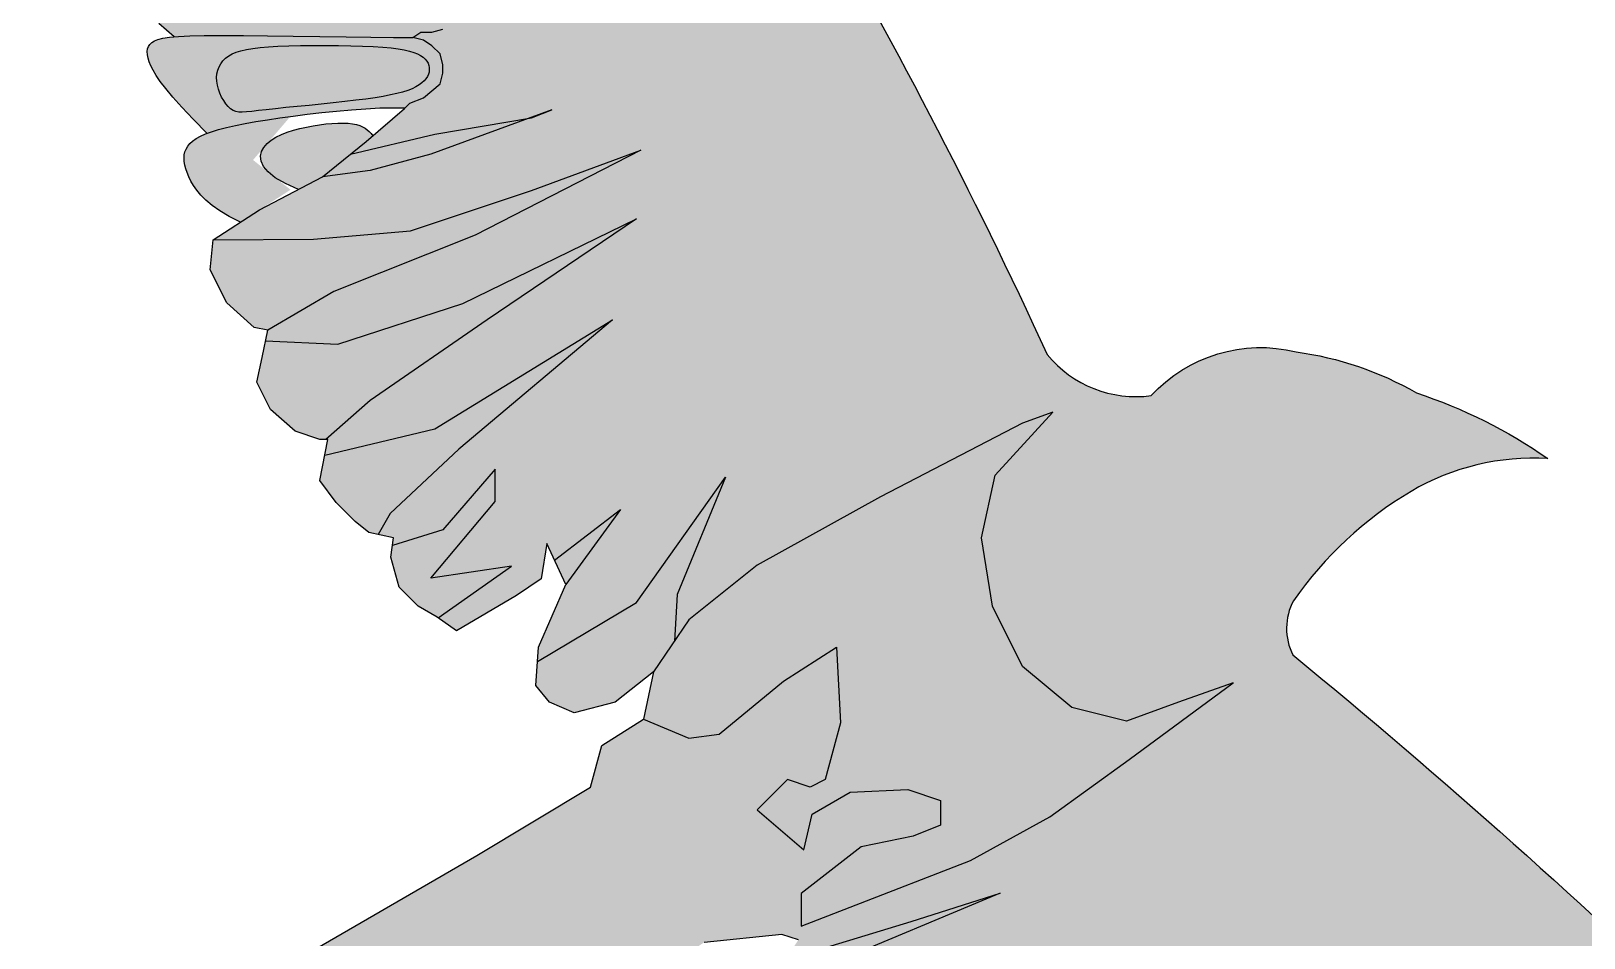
# Model space of a CAD drawing. Header units: millimetres. Extents: x 471 to 1044, y 7 to 541.
# Drawn here: x 493.9 to 530.57, y 186.39 to 207.8 of the extents above; entities that cross this region are included whole.
import ezdxf

# ---------------------------------------------------------------- set-up
doc = ezdxf.new("R2010")
doc.units = ezdxf.units.MM
for name, color, linetype in [('Images', 7, 'Continuous'), ('magpie', 4, 'Continuous'), ('magpiefill', 3, 'Continuous')]:
    doc.layers.add(name, color=color, linetype=linetype)
picture_1 = doc.add_image_def('image6.png', size_in_pixel=(273, 248))

msp = doc.modelspace()

# ---------------------------------------------------------------- hatches: boundary and pattern name
at = {"layer": 'magpiefill', "true_color": 0x010101}
h = msp.add_hatch(color=18, dxfattribs=at)
h.dxf.hatch_style = 1
edge = h.paths.add_edge_path()
edge.add_line((511.6313619390451, 186.4736741086158), (509.793200335436, 186.2857575992396))
edge.add_line((509.793200335436, 186.2857575992396), (506.6645723138579, 184.2308370188719))
edge.add_line((506.6645723138579, 184.2308370188719), (500.2285438864699, 179.5849287167221))
edge.add_line((500.2285438864699, 179.5849287167221), (496.4741925436022, 176.0111517302121))
edge.add_line((496.4741925436022, 176.0111517302121), (495.8484692223126, 176.0111517302121))
edge.add_line((495.8484692223126, 176.0111517302121), (495.2227430472406, 176.5472188716265))
edge.add_line((495.2227430472406, 176.5472188716265), (495.1333540013422, 176.9045959768396))
edge.add_line((495.1333540013422, 176.9045959768396), (493.2561783299082, 175.4750860723923))
edge.add_line((493.2561783299082, 175.4750860723923), (490.7532793371849, 173.6881975791373))
edge.add_line((490.7532793371849, 173.6881975791373), (490.4851121994895, 174.8496753964719))
edge.add_line((490.4851121994895, 174.8496753964719), (490.5745012453879, 175.4750860723923))
edge.add_line((490.5745012453879, 175.4750860723923), (491.6471726499528, 176.6365624061325))
edge.add_line((491.6471726499528, 176.6365624061325), (492.0047288335466, 176.9045959768396))
edge.add_line((492.0047288335466, 176.9045959768396), (491.7365616958512, 177.0832845294462))
edge.add_line((491.7365616958512, 177.0832845294462), (490.0381641162141, 175.921808195706))
edge.add_line((490.0381641162141, 175.921808195706), (489.5912188867217, 176.2791853009192))
edge.add_line((489.5912188867217, 176.2791853009192), (489.5912188867217, 176.5472188716265))
edge.add_line((489.5912188867217, 176.5472188716265), (488.8761036657513, 176.5472188716265))
edge.add_line((488.8761036657513, 176.5472188716265), (488.6079365280559, 176.9045959768396))
edge.add_line((488.6079365280559, 176.9045959768396), (490.932057428982, 178.1554173286804))
edge.add_line((490.932057428982, 178.1554173286804), (491.3790026584741, 178.9595165572073))
edge.add_line((491.3790026584741, 178.9595165572073), (492.1835069253436, 179.6742722512283))
edge.add_line((492.1835069253436, 179.6742722512283), (490.5745012453879, 179.406238680521))
edge.add_line((490.5745012453879, 179.406238680521), (491.8259507417495, 180.4783714797552))
edge.add_line((491.8259507417495, 180.4783714797552), (496.0272473141097, 182.8906706489306))
edge.add_line((496.0272473141097, 182.8906706489306), (499.9603767487745, 185.7496919414198))
edge.add_line((499.9603767487745, 185.7496919414198), (504.4298404588301, 188.3406796632016))
edge.add_line((504.4298404588301, 188.3406796632016), (507.1115203971333, 189.9488781202556))
edge.add_line((507.1115203971333, 189.9488781202556), (507.3796875348287, 190.9316673849837))
edge.add_line((507.3796875348287, 190.9316673849837), (508.3629698934949, 191.5570780609039))
edge.add_line((508.3629698934949, 191.5570780609039), (509.4356412980594, 191.1103559375902))
edge.add_line((509.4356412980594, 191.1103559375902), (510.1507565190302, 191.1997009556908))
edge.add_line((510.1507565190302, 191.1997009556908), (511.6703731530872, 192.4505223075314))
edge.add_line((511.6703731530872, 192.4505223075314), (512.9218255032317, 193.2546215360585))
edge.add_line((512.9218255032317, 193.2546215360585), (513.01121454913, 191.4677330428035))
edge.add_line((513.01121454913, 191.4677330428035), (512.6536555117534, 190.1275681564566))
edge.add_line((512.6536555117534, 190.1275681564566), (512.2960993281592, 189.9488781202556))
edge.add_line((512.2960993281592, 189.9488781202556), (511.7597621989855, 190.1275681564566))
edge.add_line((511.7597621989855, 190.1275681564566), (511.0446498317976, 189.4128124624358))
edge.add_line((511.0446498317976, 189.4128124624358), (512.1480193804334, 188.4747149934844))
edge.add_line((512.1480193804334, 188.4747149934844), (512.3417655642309, 189.3138611710099))
edge.add_line((512.3417655642309, 189.3138611710099), (513.2459153732141, 189.830258818718))
edge.add_line((513.2459153732141, 189.830258818718), (514.6021386597974, 189.8948085246814))
edge.add_line((514.6021386597974, 189.8948085246814), (515.3771233949881, 189.6366097008274))
edge.add_line((515.3771233949881, 189.6366097008274), (515.3771233949881, 189.0556623471559))
edge.add_line((515.3771233949881, 189.0556623471559), (514.73130373359, 188.797463523302))
edge.add_line((514.73130373359, 188.797463523302), (513.5042426670168, 188.5392646994478))
edge.add_line((513.5042426670168, 188.5392646994478), (512.0834354166452, 187.4419196980684))
edge.add_line((512.0834354166452, 187.4419196980684), (512.0834354166452, 186.6673232265064))
edge.add_line((512.0834354166452, 186.6673232265064), (513.2459153732141, 187.1191711682509))
edge.add_line((513.2459153732141, 187.1191711682509), (516.0875270201734, 188.2165161696305))
edge.add_line((516.0875270201734, 188.2165161696305), (517.9604106019281, 189.2493114650463))
edge.add_line((517.9604106019281, 189.2493114650463), (519.8332913298993, 190.6048552902798))
edge.add_line((519.8332913298993, 190.6048552902798), (522.2874134630467, 192.4122470572579))
edge.add_line((522.2874134630467, 192.4122470572579), (520.9957712864682, 191.9603991155134))
edge.add_line((520.9957712864682, 191.9603991155134), (519.7687102198945, 191.5085511737689))
edge.add_line((519.7687102198945, 191.5085511737689), (518.477068043316, 191.8312997035864))
edge.add_line((518.477068043316, 191.8312997035864), (517.3145880867471, 192.7995452930388))
edge.add_line((517.3145880867471, 192.7995452930388), (516.6041844615618, 194.2196373406416))
edge.add_line((516.6041844615618, 194.2196373406416), (516.345857167759, 195.8333799897291))
edge.add_line((516.345857167759, 195.8333799897291), (516.6687684253495, 197.3180232268896))
edge.add_line((516.6687684253495, 197.3180232268896), (518.0249917119329, 198.8026664640502))
edge.add_line((518.0249917119329, 198.8026664640502), (517.3145880867471, 198.544467640196))
edge.add_line((517.3145880867471, 198.544467640196), (513.9563189983999, 196.8016255791815))
edge.add_line((513.9563189983999, 196.8016255791815), (511.0501205338694, 195.187882930094))
edge.add_line((511.0501205338694, 195.187882930094), (509.4355699534833, 193.8968888108241))
edge.add_line((509.4355699534833, 193.8968888108241), (508.5960012545049, 192.6704458811118))
edge.add_line((508.5960012545049, 192.6704458811118), (507.6918514455217, 191.9603991155134))
edge.add_line((507.6918514455217, 191.9603991155134), (506.7231205265336, 191.7022002916594))
edge.add_line((506.7231205265336, 191.7022002916594), (506.141879121358, 191.9603991155134))
edge.add_line((506.141879121358, 191.9603991155134), (505.8189707175504, 192.3476973512943))
edge.add_line((505.8189707175504, 192.3476973512943), (505.8835518275553, 193.251391751189))
edge.add_line((505.8835518275553, 193.251391751189), (506.5293714889533, 194.7360349883495))
edge.add_line((506.5293714889533, 194.7360349883495), (506.0772980113532, 195.7042805778021))
edge.add_line((506.0772980113532, 195.7042805778021), (505.9481329375601, 194.8651344002765))
edge.add_line((505.9481329375601, 194.8651344002765), (505.3668943861674, 194.4778361644956))
edge.add_line((505.3668943861674, 194.4778361644956), (503.9460871357962, 193.6386899869701))
edge.add_line((503.9460871357962, 193.6386899869701), (503.4940136581961, 193.9614385167877))
edge.add_line((503.4940136581961, 193.9614385167877), (503.041937326813, 194.2196373406416))
edge.add_line((503.041937326813, 194.2196373406416), (502.5898638492129, 194.6714852823861))
edge.add_line((502.5898638492129, 194.6714852823861), (502.3961176654154, 195.3815320479846))
edge.add_line((502.3961176654154, 195.3815320479846), (502.4606987754203, 195.8333799897291))
edge.add_line((502.4606987754203, 195.8333799897291), (501.8794602240271, 195.9624794016561))
edge.add_line((501.8794602240271, 195.9624794016561), (501.556548966437, 196.22067822551))
edge.add_line((501.556548966437, 196.22067822551), (501.1044726350535, 196.6725261672545))
edge.add_line((501.1044726350535, 196.6725261672545), (500.7169802674587, 197.1889238149627))
edge.add_line((500.7169802674587, 197.1889238149627), (500.9107264512561, 198.1571694044151))
edge.add_line((500.9107264512561, 198.1571694044151), (500.7169802674587, 198.1571694044151))
edge.add_line((500.7169802674587, 198.1571694044151), (500.1357417160655, 198.3508185223056))
edge.add_line((500.1357417160655, 198.3508185223056), (499.5545031646727, 198.8672161700135))
edge.add_line((499.5545031646727, 198.8672161700135), (499.2315919070822, 199.5127132296486))
edge.add_line((499.2315919070822, 199.5127132296486), (499.3607569808753, 200.0936605833201))
edge.add_line((499.3607569808753, 200.0936605833201), (499.489919200885, 200.739157642955))
edge.add_line((499.489919200885, 200.739157642955), (499.1670107970774, 200.8037073489186))
edge.add_line((499.1670107970774, 200.8037073489186), (498.5211882818969, 201.3846547025901))
edge.add_line((498.5211882818969, 201.3846547025901), (498.1336959143016, 202.1592496905578))
edge.add_line((498.1336959143016, 202.1592496905578), (498.1982770243064, 202.8692964561562))
edge.add_line((498.1982770243064, 202.8692964561562), (499.2961730170871, 203.5793432217547))
edge.add_line((499.2961730170871, 203.5793432217547), (500.7815642312464, 204.3539396933168))
edge.add_line((500.7815642312464, 204.3539396933168), (501.8148762602393, 205.1930858708422))
edge.add_line((501.8148762602393, 205.1930858708422), (502.7190260692225, 205.9676823424043))
edge.add_line((502.7190260692225, 205.9676823424043), (502.8481911430151, 206.0967817543312))
edge.add_line((502.8481911430151, 206.0967817543312), (503.1711024006056, 206.2258811662582))
edge.add_line((503.1711024006056, 206.2258811662582), (503.5585947682009, 206.5486296960757))
edge.add_line((503.5585947682009, 206.5486296960757), (503.6231758782058, 206.8068285199297))
edge.add_line((503.6231758782058, 206.8068285199297), (503.6231758782058, 207.0004776378203))
edge.add_line((503.6231758782058, 207.0004776378203), (503.5585947682009, 207.2586764616742))
edge.add_line((503.5585947682009, 207.2586764616742), (503.3648485844035, 207.4523255795648))
edge.add_line((503.3648485844035, 207.4523255795648), (503.1711024006056, 207.5814249914918))
edge.add_line((503.1711024006056, 207.5814249914918), (502.91277225302, 207.6459746974554))
edge.add_line((502.91277225302, 207.6459746974554), (503.1065184368179, 207.7750741093823))
edge.add_line((503.1065184368179, 207.7750741093823), (503.3648485844035, 207.7750741093823))
edge.add_line((503.3648485844035, 207.7750741093823), (503.6231758782058, 207.8396238153457))
edge.add_line((503.6231758782058, 207.8396238153457), (504.0752522095888, 207.8396238153457))
edge.add_line((504.0752522095888, 207.8396238153457), (504.3335795033915, 207.8396238153457))
edge.add_line((504.3335795033915, 207.8396238153457), (504.527325687189, 207.9041735213093))
edge.add_line((504.527325687189, 207.9041735213093), (504.7210718709869, 208.0332729332363))
edge.add_line((504.7210718709869, 208.0332729332363), (504.8502369447795, 208.3560214630538))
edge.add_line((504.8502369447795, 208.3560214630538), (504.9148209085672, 208.5496705809442))
edge.add_line((504.9148209085672, 208.5496705809442), (504.656490760982, 208.8078694047983))
edge.add_line((504.656490760982, 208.8078694047983), (503.8169220620036, 209.2597173465429))
edge.add_line((503.8169220620036, 209.2597173465429), (504.9148209085672, 209.0015185226887))
edge.add_line((504.9148209085672, 209.0015185226887), (505.4960594599604, 208.8724191107617))
edge.add_line((505.4960594599604, 208.8724191107617), (505.8189707175504, 209.0660682286523))
edge.add_line((505.8189707175504, 209.0660682286523), (505.8189707175504, 209.1951676405793))
edge.add_line((505.8189707175504, 209.1951676405793), (505.8189707175504, 209.5179161703968))
edge.add_line((505.8189707175504, 209.5179161703968), (505.6252216799701, 209.6470155823238))
edge.add_line((505.6252216799701, 209.6470155823238), (505.4960594599604, 209.9697641121413))
edge.add_line((505.4960594599604, 209.9697641121413), (506.0127169013483, 209.9052144061777))
edge.add_line((506.0127169013483, 209.9052144061777), (506.2710441951506, 209.9052144061777))
edge.add_line((506.2710441951506, 209.9052144061777), (506.6585365627459, 209.9052144061777))
edge.add_line((506.6585365627459, 209.9052144061777), (506.6585365627459, 210.0343138181047))
edge.add_line((506.6585365627459, 210.0343138181047), (506.5939554527411, 210.4216120538858))
edge.add_line((506.5939554527411, 210.4216120538858), (506.4647903789485, 210.6798093941454))
edge.add_line((506.4647903789485, 210.6798093941454), (506.4002092689436, 211.002557923963))
edge.add_line((506.4002092689436, 211.002557923963), (506.7231205265336, 211.002557923963))
edge.add_line((506.7231205265336, 211.002557923963), (506.9814478203364, 211.0671076299263))
edge.add_line((506.9814478203364, 211.0671076299263), (507.110612894129, 211.2607567478169))
edge.add_line((507.110612894129, 211.2607567478169), (507.1751940041338, 211.7126046895614))
edge.add_line((507.1751940041338, 211.7126046895614), (507.2397751141386, 211.8417041014884))
edge.add_line((507.2397751141386, 211.8417041014884), (507.4981052617243, 211.8417041014884))
edge.add_line((507.4981052617243, 211.8417041014884), (507.6918514455217, 211.8417041014884))
edge.add_line((507.6918514455217, 211.8417041014884), (507.8210165193148, 211.9708035134154))
edge.add_line((507.8210165193148, 211.9708035134154), (508.0147627031122, 211.9708035134154))
edge.add_line((508.0147627031122, 211.9708035134154), (508.079343813117, 212.2935520432329))
edge.add_line((508.079343813117, 212.2935520432329), (508.079343813117, 212.4226514551599))
edge.add_line((508.079343813117, 212.4226514551599), (507.7564325555265, 212.5517508670869))
edge.add_line((507.7564325555265, 212.5517508670869), (508.0147627031122, 212.6808502790138))
edge.add_line((508.0147627031122, 212.6808502790138), (508.2085088869101, 212.6808502790138))
edge.add_line((508.2085088869101, 212.6808502790138), (508.4668361807123, 212.6163005730505))
edge.add_line((508.4668361807123, 212.6163005730505), (508.7897474383028, 212.5517508670869))
edge.add_line((508.7897474383028, 212.5517508670869), (509.241820915903, 212.6163005730505))
edge.add_line((509.241820915903, 212.6163005730505), (509.8876434310835, 212.7453999849774))
edge.add_line((509.8876434310835, 212.7453999849774), (510.2105546886739, 212.7453999849774))
edge.add_line((510.2105546886739, 212.7453999849774), (510.2105546886739, 212.4872011611235))
edge.add_line((510.2105546886739, 212.4872011611235), (510.2751357986788, 212.1644526313059))
edge.add_line((510.2751357986788, 212.1644526313059), (510.7272121300618, 211.9708035134154))
edge.add_line((510.7272121300618, 211.9708035134154), (511.308450681455, 212.1644526313059))
edge.add_line((511.308450681455, 212.1644526313059), (511.6313619390451, 211.777154395525))
edge.add_line((511.6313619390451, 211.777154395525), (512.0838948757134, 211.3270674802573))
edge.add_arc((399.9712466464492, 145.8717677272037), 129.8215781707372, 24.719683433103285, 30.277882808560207, ccw=False)
edge.add_arc((519.9954860884998, 201.886137729075), 2.717253438401666, 219.4264190677757, 277.5112522925736)
edge.add_arc((522.9320871455692, 196.8253658053719), 3.502217643125006, 76.09792839104102, 137.4828955815185, ccw=False)
edge.add_arc((522.7414643394177, 192.5421308057518), 7.751876948521335, 60.01917854986198, 82.34898294536907, ccw=False)
edge.add_arc((522.8461723029512, 187.8389036039655), 12.02382861166449, 55.16074552816201, 71.73216053091448, ccw=False)
edge.add_arc((529.3808898158259, 191.9828036716318), 5.73450067739065, 86.65890143975257, 120.3195061907504)
edge.add_arc((531.1366282548039, 189.1466154433466), 9.069487645513687, 120.8490791888015, 144.9821508602811)
edge.add_arc((524.9343507968136, 193.6999248560093), 1.387605128894924, 152.0183299640207, 206.9559763139698)
edge.add_arc((418.861208866476, 65.26281495983893), 165.3044430536455, 45.89312228263083, 50.63922831697829, ccw=False)
edge.add_line((533.912935035841, 183.9584728362979), (533.783030832243, 183.4398394119257))
edge.add_line((533.783030832243, 183.4398394119257), (533.9767770160408, 183.1816405880718))
edge.add_line((533.9767770160408, 183.1816405880718), (534.5580184212165, 182.9879914701812))
edge.add_line((534.5580184212165, 182.9879914701812), (534.3642722374191, 182.6006932344003))
edge.add_line((534.3642722374191, 182.6006932344003), (534.6225995312213, 182.2779447045828))
edge.add_line((534.6225995312213, 182.2779447045828), (534.7517646050144, 181.9551961747652))
edge.add_line((534.7517646050144, 181.9551961747652), (534.2996882736313, 181.5678979389843))
edge.add_line((534.2996882736313, 181.5678979389843), (534.2351071636265, 181.1805997032031))
edge.add_line((534.2351071636265, 181.1805997032031), (534.4288533474239, 180.7933014674222))
edge.add_line((534.4288533474239, 180.7933014674222), (533.912195906036, 180.5996523495317))
edge.add_line((533.912195906036, 180.5996523495317), (533.3955384646481, 180.7287517614586))
edge.add_line((533.3955384646481, 180.7287517614586), (533.4601195746529, 180.2769038197141))
edge.add_line((533.4601195746529, 180.2769038197141), (532.7497188032501, 180.0832547018238))
edge.add_line((532.7497188032501, 180.0832547018238), (532.4268075456596, 180.2769038197141))
edge.add_line((532.4268075456596, 180.2769038197141), (532.2330613618622, 180.3414535256777))
edge.add_line((532.2330613618622, 180.3414535256777), (532.0393151780647, 180.0832547018238))
edge.add_line((532.0393151780647, 180.0832547018238), (531.7164039204742, 179.8250558779696))
edge.add_line((531.7164039204742, 179.8250558779696), (531.3934926628838, 179.9541552898968))
edge.add_line((531.3934926628838, 179.9541552898968), (530.5539239639054, 179.3732079362253))
edge.add_line((530.5539239639054, 179.3732079362253), (530.5539239639054, 179.6314067600792))
edge.add_line((530.5539239639054, 179.6314067600792), (529.9726854125126, 180.1478044077871))
edge.add_line((529.9726854125126, 180.1478044077871), (529.9726854125126, 180.4060032316413))
edge.add_line((529.9726854125126, 180.4060032316413), (529.8435203387196, 180.2769038197141))
edge.add_line((529.8435203387196, 180.2769038197141), (529.4560279711247, 179.6959564660426))
edge.add_line((529.4560279711247, 179.6959564660426), (529.4560279711247, 179.3086582302617))
edge.add_line((529.4560279711247, 179.3086582302617), (529.4560279711247, 178.4695120527363))
edge.add_line((529.4560279711247, 178.4695120527363), (529.0039544935246, 178.4695120527363))
edge.add_line((529.0039544935246, 178.4695120527363), (528.8102083097267, 178.6631611706266))
edge.add_line((528.8102083097267, 178.6631611706266), (528.745624345939, 178.7922605825536))
edge.add_line((528.745624345939, 178.7922605825536), (528.0998046845414, 178.9859097004442))
edge.add_line((528.0998046845414, 178.9859097004442), (527.7768934269509, 179.1795588183347))
edge.add_line((527.7768934269509, 179.1795588183347), (527.6477283531578, 179.0504594064078))
edge.add_line((527.6477283531578, 179.0504594064078), (527.6477283531578, 178.7277108765902))
edge.add_line((527.6477283531578, 178.7277108765902), (527.260235985563, 178.2113132288821))
edge.add_line((527.260235985563, 178.2113132288821), (527.0019086917603, 178.4049623467727))
edge.add_line((527.0019086917603, 178.4049623467727), (527.0019086917603, 178.5986114646632))
edge.add_line((527.0019086917603, 178.5986114646632), (526.2269211027867, 178.4049623467727))
edge.add_line((526.2269211027867, 178.4049623467727), (525.8394287351914, 177.9531144050281))
edge.add_line((525.8394287351914, 177.9531144050281), (524.9998628899964, 177.6303658752106))
edge.add_line((524.9998628899964, 177.6303658752106), (524.6123705224011, 177.8240149931012))
edge.add_line((524.6123705224011, 177.8240149931012), (524.4186214848203, 178.1467635229187))
edge.add_line((524.4186214848203, 178.1467635229187), (524.0957130810132, 178.1467635229187))
edge.add_line((524.0957130810132, 178.1467635229187), (523.3853094558274, 177.5658161692472))
edge.add_line((523.3853094558274, 177.5658161692472), (522.7394869406464, 176.9203191096121))
edge.add_line((522.7394869406464, 176.9203191096121), (522.0936672792488, 176.1457226380501))
edge.add_line((522.0936672792488, 176.1457226380501), (521.5770098378609, 175.5002255784152))
edge.add_line((521.5770098378609, 175.5002255784152), (521.1249335064779, 175.0483791202651))
edge.add_line((521.1249335064779, 175.0483791202651), (520.4791138450798, 174.8547300023745))
edge.add_line((520.4791138450798, 174.8547300023745), (519.8978724399042, 174.9838294143015))
edge.add_line((519.8978724399042, 174.9838294143015), (519.5103800723089, 175.3711261664882))
edge.add_line((519.5103800723089, 175.3711261664882), (519.1228877047135, 175.7584244022692))
edge.add_line((519.1228877047135, 175.7584244022692), (518.9291415209161, 176.3393717559406))
edge.add_line((518.9291415209161, 176.3393717559406), (518.6062302633256, 176.7912196976852))
edge.add_line((518.6062302633256, 176.7912196976852), (518.2833190057352, 176.8557694036488))
edge.add_line((518.2833190057352, 176.8557694036488), (517.8958266381399, 176.9848688155757))
edge.add_line((517.8958266381399, 176.9848688155757), (517.5729182343327, 176.9848688155757))
edge.add_line((517.5729182343327, 176.9848688155757), (516.9916768291566, 177.8885646990648))
edge.add_line((516.9916768291566, 177.8885646990648), (516.4104382777639, 178.6631611706266))
edge.add_line((516.4104382777639, 178.6631611706266), (516.1521109839616, 178.6631611706266))
edge.add_line((516.1521109839616, 178.6631611706266), (515.6354535425733, 178.9213599944808))
edge.add_line((515.6354535425733, 178.9213599944808), (514.73130373359, 179.7605061720062))
edge.add_line((514.73130373359, 179.7605061720062), (514.4729735860049, 180.1478044077871))
edge.add_line((514.4729735860049, 180.1478044077871), (514.3438113659952, 180.4060032316413))
edge.add_line((514.3438113659952, 180.4060032316413), (514.279227402207, 180.7933014674222))
edge.add_line((514.279227402207, 180.7933014674222), (514.0209001084047, 180.7933014674222))
edge.add_line((514.0209001084047, 180.7933014674222), (513.4396615570115, 180.9869505853128))
edge.add_line((513.4396615570115, 180.9869505853128), (513.3750775932238, 181.1160499972398))
edge.add_line((513.3750775932238, 181.1160499972398), (513.1167502994215, 181.5033482330207))
edge.add_line((513.1167502994215, 181.5033482330207), (513.0521691894166, 181.6324476449477))
edge.add_line((513.0521691894166, 181.6324476449477), (512.7292579318262, 182.3424944105461))
edge.add_line((512.7292579318262, 182.3424944105461), (512.3417655642309, 182.6006932344003))
edge.add_line((512.3417655642309, 182.6006932344003), (512.1480193804334, 182.7943423522906))
edge.add_line((512.1480193804334, 182.7943423522906), (511.8896892328478, 183.1816405880718))
edge.add_line((511.8896892328478, 183.1816405880718), (511.7605241590552, 183.6980382357797))
edge.add_line((511.7605241590552, 183.6980382357797), (511.7605241590552, 184.0207852820029))
edge.add_line((511.7605241590552, 184.0207852820029), (512.2126004904383, 184.666282341638))
edge.add_line((512.2126004904383, 184.666282341638), (512.0188543066404, 184.6017326356744))
edge.add_line((512.0188543066404, 184.6017326356744), (511.5667779752573, 185.1181302833825))
edge.add_line((511.5667779752573, 185.1181302833825), (511.5021968652525, 185.569978225127))
edge.add_line((511.5021968652525, 185.569978225127), (512.0188543066404, 186.3445746966888))
edge.add_line((512.0188543066404, 186.3445746966888), (511.6313619390451, 186.4736741086158))
at = {"layer": 'magpiefill'}
h = msp.add_hatch(color=253, dxfattribs=at)
h.dxf.hatch_style = 1
h.paths.add_polyline_path([(496.637816383265, 208.2632742643994), (496.9220102182487, 207.9799038777947), (497.2784147141363, 207.6645879793929), (497.651685043267, 207.6821104251908), (497.9918544098308, 207.6899853842401), (498.4116917862863, 207.6932094713277), (498.915088142324, 207.6920804715796), (499.4835611490235, 207.68749484058), (500.0930351528116, 207.6804987015282), (500.7194345001151, 207.6721381776233), (501.3386835373609, 207.6634593920643), (501.9267066109758, 207.6555084680506), (502.4594280673865, 207.6493315287812), (502.9127722530197, 207.6459746974552), (503.1065184368179, 207.7750741093823), (503.3648485844035, 207.7750741093823), (503.6231758782058, 207.8396238153457), (504.3335795033915, 207.8396238153457), (504.527325687189, 207.9041735213093), (504.7210718709869, 208.0332729332363), (504.8502369447795, 208.3560214630538), (504.9148209085672, 208.5496705809442), (504.656490760982, 208.8078694047983), (503.8169220620035, 209.2597173465429), (503.3450911902128, 209.2958116430391), (502.7950822561718, 209.3359602819122), (502.1870736127937, 209.3783652733197), (501.5412436129907, 209.4212286274192), (500.8777706096755, 209.4627523543681), (500.2168329557607, 209.5011384643238), (499.5786090041588, 209.5345889674438), (498.9832771077824, 209.5613058738857), (498.4473660577917, 209.5795094366275), (497.9728063983367, 209.5874928799296), (497.5578791118154, 209.5835676708732), (497.2008651806254, 209.5660452765392), (496.9000455871645, 209.5332371640087), (496.6537013138304, 209.4834548003627), (496.460113343021, 209.4150096526823), (496.3175626571339, 209.3262131880487), (496.2252563489549, 209.2153387965225), (496.1861059528219, 209.0805075600838), (496.2039491134606, 208.9198024836924), (496.2826234755968, 208.731306572308), (496.4259666839563, 208.5131028308904)])
h = msp.add_hatch(color=253, dxfattribs=at)
h.dxf.hatch_style = 1
h.paths.add_polyline_path([(503.6231758782058, 207.0004776378203), (503.5585947682009, 207.2586764616742), (503.3648485844035, 207.4523255795648), (503.1711024006056, 207.5814249914918), (502.9127722530206, 207.6459746974552), (502.4594280673865, 207.6493315287812), (501.9267066109757, 207.6555084680506), (501.3386835373609, 207.6634593920643), (500.7194345001151, 207.6721381776233), (500.0930351528116, 207.6804987015282), (499.4835611490234, 207.68749484058), (498.915088142324, 207.6920804715796), (498.4116917862863, 207.6932094713277), (497.9918544098308, 207.6899853842401), (497.651685043267, 207.6821104251908), (497.3816993922516, 207.669436476669), (497.1724131624413, 207.6518154211635), (497.0143420594929, 207.6290991411633), (496.8980017890629, 207.6011395191574), (496.8139080568082, 207.5677884376348), (496.7525765683854, 207.5288977790844), (496.7060642269876, 207.4842749901829), (496.6725927259531, 207.4335497743583), (496.6519249561567, 207.3763073992262), (496.6438238084731, 207.3121331324023), (496.648052173777, 207.2406122415021), (496.664372942943, 207.1613299941415), (496.692549006846, 207.073871657936), (496.7323432563605, 206.9778225005014), (496.7847302049281, 206.8718550394959), (496.855530856257, 206.7509907927493), (496.9517778366222, 206.6093385281336), (497.0805037722988, 206.4410070135214), (497.2487412895616, 206.2401050167846), (497.4635230146858, 206.0007413057958), (497.7318815739463, 205.717024648427), (498.0608495936181, 205.3830638125507), (498.1638371599054, 205.420653518632), (498.3290117843809, 205.4711466987798), (498.5168893720418, 205.5203068101502), (498.7269364340867, 205.5682227299565), (498.9586194817138, 205.6149833354124), (499.2114050261216, 205.6606775037314), (499.4847595785084, 205.7053941121268), (499.7781496500729, 205.7492220378123), (500.0910417520133, 205.7922501580013), (500.4219358730601, 205.834308898853), (500.7654659120726, 205.8741948823097), (501.1152992454419, 205.9104462792595), (501.4651032495592, 205.9416012605903), (501.8085453008159, 205.9661979971902), (502.1392927756031, 205.9827746599473), (502.451013050312, 205.9898694197495), (502.7373735013339, 205.9860204474848), (502.8481911430151, 206.0967817543312), (503.1711024006056, 206.2258811662582), (503.5585947682009, 206.5486296960757), (503.6231758782058, 206.8068285199297)])
h.paths.add_polyline_path([(498.2896607269089, 206.7923397912429), (498.309063949477, 206.8754434895773), (498.3396111865184, 206.9538074126544), (498.3810653356381, 207.0269575933814), (498.4331892944411, 207.0944200646654), (498.4957459605324, 207.1557208594136), (498.5684982315171, 207.2103860105332), (498.6516832176422, 207.2581094152083), (498.7474348797226, 207.2992564277303), (498.8583613912153, 207.3343602666679), (498.9870709255771, 207.3639541505895), (499.136171656265, 207.3885712980636), (499.308271756736, 207.4087449276587), (499.5059794004469, 207.4250082579431), (499.7319027608547, 207.4378945074857), (499.9869211080977, 207.4478381504682), (500.2649980990398, 207.4548786835276), (500.5583684872266, 207.4589568589142), (500.8592670262033, 207.4600134288783), (501.1599284695153, 207.4579891456703), (501.4525875707081, 207.4528247615406), (501.729479083327, 207.4444610287397), (501.9828377609174, 207.4328386995178), (502.2065976211418, 207.4179084013713), (502.4014897381308, 207.3996602627804), (502.5699444501323, 207.378094287471), (502.7143920953941, 207.353210479169), (502.837263012164, 207.3250088416007), (502.9409875386899, 207.2934893784921), (503.0279960132194, 207.2586520935692), (503.1007187740003, 207.2204969905579), (503.161270018267, 207.179093193696), (503.2104993791997, 207.1347863092672), (503.2489403489653, 207.0879910640667), (503.2771264197303, 207.0391221848898), (503.2955910836616, 206.9885943985318), (503.3048678329259, 206.9368224317879), (503.3054901596899, 206.8842210114535), (503.2979915561205, 206.8312048643238), (503.2826881677179, 206.7781788431902), (503.2590267533171, 206.7255083048283), (503.2262367250868, 206.6735487320097), (503.1835474951956, 206.6226556075063), (503.130188475812, 206.5731844140896), (503.0653890791046, 206.5254906345315), (502.9883787172421, 206.4799297516035), (502.898386802393, 206.4368572480773), (502.7945538279998, 206.3965101124675), (502.6756646125994, 206.3586513562596), (502.5404150560029, 206.3229254966819), (502.3875010580212, 206.2889770509626), (502.2156185184651, 206.2564505363302), (502.0234633371455, 206.2249904700128), (501.8097314138734, 206.1942413692388), (501.5731186484597, 206.1638477512365), (501.3137929814233, 206.1335528776205), (501.0378105161158, 206.1034949875509), (500.7526993965968, 206.0739110645741), (500.4659877669258, 206.0450380922367), (500.1852037711629, 206.0171130540848), (499.9178755533674, 205.990372933665), (499.671531257599, 205.9650547145236), (499.4536990279172, 205.9413953802072), (499.2699014811156, 205.9198689046395), (499.1176391249224, 205.9018972232545), (498.9924069397996, 205.8891392618634), (498.8896999062092, 205.8832539462774), (498.8050130046133, 205.8859002023081), (498.7338412154739, 205.8987369557665), (498.671679519253, 205.9234231324642), (498.6140228964127, 205.9616176582124), (498.5573641487507, 206.0143178639196), (498.5021873634082, 206.0798747008835), (498.4499744488622, 206.1559775254991), (498.4022073135895, 206.2403156941611), (498.3603678660673, 206.3305785632647), (498.3259380147724, 206.4244554892045), (498.3003996681817, 206.5196358283758), (498.2852347347722, 206.6138089371732), (498.281638621209, 206.7049702847439)], flags=16)
h = msp.add_hatch(color=255, dxfattribs=at)
h.dxf.hatch_style = 1
h.paths.add_polyline_path([(500.465987766926, 206.0450380922367), (500.7526993965967, 206.0739110645741), (501.0378105161158, 206.1034949875509), (501.3137929814233, 206.1335528776205), (501.5731186484597, 206.1638477512365), (501.8097314138734, 206.1942413692388), (502.0234633371455, 206.2249904700128), (502.2156185184651, 206.2564505363302), (502.3875010580212, 206.2889770509626), (502.5404150560029, 206.3229254966819), (502.6756646125994, 206.3586513562596), (502.7945538279998, 206.3965101124675), (502.8983868023931, 206.4368572480773), (502.9883787172421, 206.4799297516035), (503.0653890791046, 206.5254906345315), (503.130188475812, 206.5731844140896), (503.1835474951956, 206.6226556075063), (503.2262367250868, 206.6735487320097), (503.2590267533171, 206.7255083048283), (503.2826881677179, 206.7781788431902), (503.2979915561205, 206.8312048643238), (503.3054901596899, 206.8842210114535), (503.3048678329259, 206.9368224317879), (503.2955910836616, 206.9885943985318), (503.2771264197303, 207.0391221848898), (503.2489403489653, 207.0879910640667), (503.2104993791997, 207.1347863092672), (503.161270018267, 207.179093193696), (503.1007187740003, 207.2204969905579), (503.0279960132194, 207.2586520935692), (502.9409875386899, 207.2934893784921), (502.837263012164, 207.3250088416007), (502.7143920953941, 207.353210479169), (502.5699444501323, 207.378094287471), (502.4014897381308, 207.3996602627804), (502.2065976211418, 207.4179084013713), (501.9828377609174, 207.4328386995178), (501.729479083327, 207.4444610287397), (501.4525875707081, 207.4528247615406), (501.1599284695153, 207.4579891456703), (500.8592670262033, 207.4600134288783), (500.5583684872266, 207.4589568589142), (500.2649980990398, 207.4548786835276), (499.9869211080976, 207.4478381504682), (499.7319027608547, 207.4378945074857), (499.5059794004469, 207.4250082579431), (499.308271756736, 207.4087449276587), (499.136171656265, 207.3885712980636), (498.9870709255771, 207.3639541505895), (498.8583613912153, 207.3343602666679), (498.7474348797226, 207.2992564277303), (498.6516832176422, 207.2581094152083), (498.5684982315171, 207.2103860105332), (498.4957459605324, 207.1557208594136), (498.4331892944411, 207.0944200646654), (498.3810653356381, 207.0269575933814), (498.3396111865184, 206.9538074126544), (498.309063949477, 206.8754434895773), (498.2896607269089, 206.7923397912429), (498.281638621209, 206.7049702847439), (498.2852347347722, 206.6138089371732), (498.3003996681817, 206.5196358283758), (498.3259380147724, 206.4244554892045), (498.3603678660673, 206.3305785632647), (498.4022073135895, 206.2403156941611), (498.4499744488622, 206.1559775254991), (498.5021873634082, 206.0798747008835), (498.5573641487507, 206.0143178639196), (498.6140228964127, 205.9616176582124), (498.671679519253, 205.9234231324642), (498.7338412154739, 205.8987369557665), (498.8050130046133, 205.8859002023081), (498.8896999062092, 205.8832539462774), (498.9924069397996, 205.8891392618634), (499.1085466031586, 205.9009709274983), (499.5423347051707, 205.9517764422726), (499.9178755533674, 205.990372933665), (500.1852037711629, 206.0171130540848)])
h = msp.add_hatch(color=253, dxfattribs=at)
h.dxf.hatch_style = 1
h.paths.add_polyline_path([(498.7269364340866, 205.5682227299565), (498.5168893720418, 205.5203068101502), (498.3290117843809, 205.4711466987798), (498.1638371599054, 205.420653518632), (498.0215334486689, 205.3687137081045), (497.9008064457335, 205.3151149680396), (497.7999964074129, 205.259620314891), (497.7174435900211, 205.2019927651122), (497.651488249872, 205.1419953351567), (497.6004706432796, 205.0793910414783), (497.5627310265577, 205.0139429005305), (497.5366096560203, 204.9454139287669), (497.5207036533961, 204.873567140778), (497.5146376020729, 204.7981655437024), (497.518292950853, 204.7189721428154), (497.5315511485391, 204.6357499433927), (497.5542936439336, 204.5482619507096), (497.5864018858391, 204.4562711700416), (497.627757323058, 204.3595406066643), (497.678241404393, 204.2578332658529), (497.7386212411286, 204.1510180175248), (497.8132065944781, 204.0393871901636), (497.907192888137, 203.9233389768945), (498.0257755458006, 203.803271570843), (498.1741499911645, 203.6795831651344), (498.357511647924, 203.5526719528941), (498.5810559397745, 203.4229361272473), (498.8499782904115, 203.2907738813196), (500.028013572902, 204.0526494575066), (499.1431681946927, 204.754955790774), (500.0269256120872, 205.7834330707124), (499.7781496500729, 205.7492220378123), (499.4847595785084, 205.7053941121268), (499.2114050261216, 205.6606775037314), (498.9586194817138, 205.6149833354124)])
h = msp.add_hatch(color=251, dxfattribs=at)
h.dxf.hatch_style = 1
h.paths.add_polyline_path([(503.3379920828672, 204.8894978829276), (505.6422209423535, 205.7339583459434), (503.4333398340812, 205.3659966158727), (501.4458383895551, 204.8933925450531), (500.7815642312464, 204.3539396933168), (501.9077814773175, 204.5083000741072)])
h.paths.add_polyline_path([(504.3868145148897, 202.9835088388263), (508.2960553266851, 204.9847973351325), (505.721677369226, 204.0318028130819), (502.8612561581265, 203.0788082910312), (500.5729186229812, 202.8882093866212), (498.2005268017115, 202.8707514638986), (498.1982770243064, 202.8692964561562), (498.1336959143016, 202.1592496905578), (498.5211882818969, 201.3846547025901), (499.1670107970774, 200.8037073489186), (499.489919200885, 200.739157642955), (501.049657379049, 201.6493165079553)])
h.paths.add_polyline_path([(504.6728549372036, 200.98222034252), (508.2007075754716, 203.3647066476465), (504.1007712612493, 201.3634181513401), (501.1450051302625, 200.4104236292894), (499.4390004211736, 200.4846875465024), (499.3607569808753, 200.0936605833201), (499.2315919070822, 199.5127132296486), (499.5545031646727, 198.8672161700135), (500.1357417160655, 198.3508185223056), (500.7169802674587, 198.1571694044151), (500.8589618766221, 198.1571694044151), (501.9077814773175, 199.0762312984184)])
h.paths.add_polyline_path([(504.0054235100354, 197.9326378719577), (507.6286238995169, 200.9822203425199), (503.4333398340812, 198.409135132983), (500.8362053884916, 197.7847507640639), (500.7169802674587, 197.1889238149627), (501.1044726350535, 196.6725261672545), (501.556548966437, 196.22067822551), (501.8794602240271, 195.9624794016561), (502.0947697083871, 195.9146568204688), (502.3845202333853, 196.4078451647567)])
h.paths.add_polyline_path([(504.8635504396309, 196.693743521372), (504.8635504396309, 197.4561391390125), (503.6240353365081, 196.0266473559366), (502.4347599754796, 195.6518966834864), (502.3961176654154, 195.3815320479846), (502.5898638492129, 194.6714852823861), (503.041937326813, 194.2196373406416), (503.5159350522715, 193.9489183342994), (505.2449414444848, 195.1689522860909), (503.3379920828672, 194.8830539294756)])
h.paths.add_polyline_path([(507.8193194019439, 196.5031446169619), (506.2628510469189, 195.3068652964417), (506.5293714889533, 194.7360349883495)], flags=17)
h.paths.add_polyline_path([(509.0922865798638, 193.395420060291), (509.1541822562801, 194.5018561206555), (510.2983496081895, 197.2655402346024), (508.2007075754716, 194.3112572162454), (505.8598400473348, 192.9195887983568), (505.8189707175504, 192.3476973512943), (506.141879121358, 191.9603991155134), (506.7231205265336, 191.7022002916594), (507.6918514455217, 191.9603991155134), (508.5960012545049, 192.6704458811118)])
h.paths.add_polyline_path([(512.6820348945478, 185.7343050458694), (516.7819712087705, 187.4496951855606), (514.684329176052, 186.7825990201251), (511.7064698629342, 185.8762336480908), (511.5021968652525, 185.569978225127), (511.5667779752573, 185.1181302833825), (511.7449468757919, 184.9146115527085)])
h.paths.add_polyline_path([(513.3494663217159, 184.0189149061782), (515.2564128520069, 184.4954121672035), (517.7354430582525, 186.1155028546898), (514.016897748884, 184.7813105238188), (512.0403497145437, 184.4203341208594), (511.7605241590552, 184.0207852820029), (511.7605241590552, 183.6980382357797), (511.8896892328478, 183.1816405880718), (512.1480193804334, 182.7943423522906), (512.3417655642309, 182.6006932344003), (512.5605554049635, 182.4549064156844), (513.158770819289, 183.1612198363327)])
h.paths.add_polyline_path([(515.0657173495799, 182.2082238423623), (516.7819712087705, 182.9706209319227), (518.5935699878476, 184.4954121672035), (514.875021847153, 182.7800220275124), (512.807675556183, 182.1700625760045), (513.0521691894166, 181.6324476449477), (513.1167502994215, 181.5033482330207), (513.3750775932238, 181.1160499972398), (513.4396615570115, 180.9869505853128), (514.0209001084047, 180.7933014674222), (514.2075904199849, 180.7933014674222), (514.6843291760522, 181.2552293203114)])
h.paths.add_polyline_path([(519.2610014150157, 182.0176249379521), (522.5028107996429, 184.8766099760239), (520.0237805933973, 183.1612198363327), (516.1145397816024, 181.1599298681065), (514.3157357633539, 180.5743674931953), (514.3438113659952, 180.4060032316413), (514.4729735860049, 180.1478044077871), (514.73130373359, 179.7605061720062), (515.6354535425733, 178.9213599944808), (516.1521109839616, 178.6631611706266), (516.2098875328159, 178.6631611706266), (516.5912757063431, 179.34924027621), (517.1633593822978, 180.3022347982608)])
h.paths.add_polyline_path([(521.0726001940932, 180.8740315114912), (523.4562854804519, 183.8283160017681), (519.64239241987, 180.6834326070812), (516.4664684274242, 178.5884917321939), (516.9916768291566, 177.8885646990647), (517.5729182343327, 176.9848688155757), (517.8958266381399, 176.9848688155757), (518.2833190057352, 176.8557694036488), (518.784265490275, 178.3009463019544)])
h.paths.add_polyline_path([(522.5981585508564, 179.2539408240052), (525.6492752643833, 183.6377170973581), (524.1237169076201, 181.9223254857471), (521.6446867013744, 179.5398391806202), (519.64239241987, 176.9667539710836), (518.6670058892198, 176.7061766995765), (518.9291415209161, 176.3393717559406), (519.1228877047135, 175.7584244022692), (519.5103800723089, 175.3711261664882), (519.8978724399042, 174.9838294143015), (520.4791138450798, 174.8547300023745), (521.1249335064779, 175.0483791202651), (521.1525961640938, 175.0760277118835), (521.3586434477336, 177.0620534232885)])
h.paths.add_polyline_path([(525.8399679354836, 180.1116358938507), (526.5073993626518, 182.4941236708971), (524.4097601612605, 179.2539408240052), (523.4562854804519, 178.2056468497494), (522.9780474334689, 177.158759382353), (523.3853094558274, 177.5658161692472), (524.0957130810132, 178.1467635229187), (524.4186214848203, 178.1467635229187), (524.7911483347882, 178.5868446585696)])
h.paths.add_polyline_path([(527.4608740434608, 180.588133154876), (525.675266856013, 177.8900067816534), (525.8394287351914, 177.9531144050281), (526.2269211027867, 178.4049623467727), (526.8477530811131, 178.5600920116495)])
h.paths.add_polyline_path([(529.4560279711247, 179.5398391806202), (528.6050413953697, 180.4928337026709), (528.0866135685721, 178.9938203815102), (528.0998046845414, 178.9859097004442), (528.745624345939, 178.7922605825536), (528.8102083097267, 178.6631611706266), (529.0039544935246, 178.4695120527363), (529.4560279711247, 178.4695120527363), (529.4560279711247, 179.3086582302617)])
h = msp.add_hatch(color=255, dxfattribs=at)
h.dxf.hatch_style = 1
h.paths.add_polyline_path([(501.8148762602393, 205.1930858708422), (501.9702442814791, 205.3261916016074), (501.9292571345546, 205.3770267717853), (501.8866737424375, 205.4242899375911), (501.8406559246444, 205.46757729426), (501.7893655006918, 205.5064850370272), (501.7309642900968, 205.5406093611277), (501.6636141123758, 205.5695464617968), (501.5854767870457, 205.5928925342698), (501.4947141336231, 205.6102437737815), (501.390095658134, 205.6212883616817), (501.2728216126412, 205.6260824237779), (501.1446999357165, 205.6247740719921), (501.0075385659321, 205.6175114182463), (500.8631454418597, 205.6044425744624), (500.7133285020715, 205.5857156525624), (500.5598956851393, 205.5614787644683), (500.4046549296352, 205.5318800221021), (500.2495771858134, 205.4969342327436), (500.0972854506576, 205.4561229851042), (499.950565732834, 205.4087945632532), (499.8122040410085, 205.3542972512598), (499.6849863838473, 205.2919793331931), (499.5716987700163, 205.2211890931226), (499.4751272081816, 205.1412748151174), (499.3980577070092, 205.0515847832469), (499.3440552254938, 204.9517709046469), (499.3198005239438, 204.8426995787204), (499.3327533129961, 204.725540827937), (499.3903733032879, 204.6014646747664), (499.500120205456, 204.471641141678), (499.6694537301374, 204.3372402511417), (499.9058335879691, 204.199432025627), (500.2167194895882, 204.0593864876035), (500.7815642312464, 204.3539396933168), (501.4458383895551, 204.8933925450531)])
h = msp.add_hatch(color=255, dxfattribs=at)
h.dxf.hatch_style = 1
h.paths.add_polyline_path([(508.5960012545049, 192.6704458811118), (508.3629698934949, 191.5570780609039), (509.4356412980594, 191.1103559375902), (510.1507565190302, 191.1997009556908), (511.6703731530872, 192.4505223075314), (512.9218255032317, 193.2546215360585), (513.01121454913, 191.4677330428035), (512.6536555117534, 190.1275681564566), (512.2960993281592, 189.9488781202556), (511.7597621989855, 190.1275681564566), (511.0446498317976, 189.4128124624358), (512.1480193804334, 188.4747149934844), (512.3417655642309, 189.3138611710099), (513.2459153732141, 189.830258818718), (514.6021386597974, 189.8948085246814), (515.3771233949881, 189.6366097008274), (515.3771233949881, 189.0556623471559), (514.73130373359, 188.797463523302), (513.5042426670168, 188.5392646994478), (512.0834354166452, 187.4419196980684), (512.0834354166452, 186.6673232265064), (513.2459153732141, 187.1191711682509), (516.0875270201734, 188.2165161696305), (517.9604106019281, 189.2493114650463), (519.8332913298993, 190.6048552902798), (522.2874134630467, 192.4122470572579), (520.9957712864682, 191.9603991155134), (519.7687102198945, 191.5085511737689), (518.477068043316, 191.8312997035864), (517.3145880867471, 192.7995452930388), (516.6041844615618, 194.2196373406416), (516.345857167759, 195.8333799897291), (516.6687684253495, 197.3180232268896), (518.0249917119329, 198.8026664640502), (517.3145880867471, 198.544467640196), (513.9563189983999, 196.8016255791815), (511.0501205338694, 195.187882930094), (509.4355699534833, 193.8968888108241)])

# ---------------------------------------------------------------- linework, layer by layer
at = {"layer": 'magpie'}
msp.add_lwpolyline([(512.0838948757134, 211.3270674802573, -0.02425697582569045), (517.8965686217282, 200.1604460659478, 0.2590125340357822), (520.3506879010927, 199.1922004764954, -0.2744367077199315), (523.7735409532277, 200.2249957719114, -0.09774163582883005), (526.6151554539704, 199.256750182459, -0.07243271381029488), (529.7150972485153, 197.7075572393348, 0.1479373675060881), (526.4859903801773, 196.9329607677728, 0.1056913200755361), (523.7089598432228, 194.3509740128272, 0.2444101025224871), (523.6975019043509, 193.0709154674075, -0.02071175509578969), (533.912935035841, 183.9584728362979)], format="xyb", dxfattribs=at)
for points in [[(497.282385833633, 207.6610746760362), (496.9220102182487, 207.9799038777947)], [(498.0608495936181, 205.3830638125507), (497.7318815739463, 205.717024648427), (497.4635230146858, 206.0007413057958), (497.2487412895616, 206.2401050167846), (497.0805037722988, 206.4410070135214), (496.9517778366222, 206.6093385281336), (496.855530856257, 206.7509907927493), (496.7847302049281, 206.8718550394959), (496.7323432563605, 206.9778225005014), (496.692549006846, 207.073871657936), (496.664372942943, 207.1613299941415), (496.648052173777, 207.2406122415021), (496.6438238084731, 207.3121331324023), (496.6519249561567, 207.3763073992262), (496.6725927259531, 207.4335497743583), (496.7060642269876, 207.4842749901829), (496.7525765683854, 207.5288977790844), (496.8139080568082, 207.5677884376348), (496.8980017890629, 207.6011395191574), (497.0143420594929, 207.6290991411633), (497.1724131624413, 207.6518154211635), (497.3816993922516, 207.669436476669), (497.651685043267, 207.6821104251908), (497.9918544098308, 207.6899853842401), (498.4116917862863, 207.6932094713277), (498.915088142324, 207.6920804715796), (499.4835611490234, 207.68749484058), (500.0930351528116, 207.6804987015282), (500.7194345001151, 207.6721381776233), (501.3386835373609, 207.6634593920643), (501.9267066109758, 207.6555084680506), (502.4594280673865, 207.6493315287812), (502.91277225302, 207.6459746974552)], [(499.9603767487745, 185.7496919414198), (504.4298404588301, 188.3406796632016), (507.1115203971333, 189.9488781202556), (507.3796875348287, 190.9316673849837), (508.3629698934949, 191.5570780609039), (509.4356412980594, 191.1103559375902), (510.1507565190302, 191.1997009556908), (511.6703731530872, 192.4505223075314), (512.9218255032317, 193.2546215360585), (513.01121454913, 191.4677330428035), (512.6536555117534, 190.1275681564566), (512.2960993281592, 189.9488781202556), (511.7597621989855, 190.1275681564566), (511.0446498317976, 189.4128124624358), (512.1480193804334, 188.4747149934844), (512.3417655642309, 189.3138611710099), (513.2459153732141, 189.830258818718), (514.6021386597974, 189.8948085246814), (515.3771233949881, 189.6366097008274), (515.3771233949881, 189.0556623471559), (514.73130373359, 188.797463523302), (513.5042426670168, 188.5392646994478), (512.0834354166452, 187.4419196980684), (512.0834354166452, 186.6673232265064), (513.2459153732141, 187.1191711682509), (516.0875270201734, 188.2165161696305), (517.9604106019281, 189.2493114650463), (519.8332913298993, 190.6048552902798), (522.2874134630467, 192.4122470572579), (520.9957712864682, 191.9603991155134), (519.7687102198945, 191.5085511737689), (518.477068043316, 191.8312997035864), (517.3145880867471, 192.7995452930388), (516.6041844615618, 194.2196373406416), (516.345857167759, 195.8333799897291), (516.6687684253495, 197.3180232268896), (518.0249917119329, 198.8026664640502), (517.3145880867471, 198.544467640196), (513.9563189983999, 196.8016255791815), (511.0501205338694, 195.187882930094), (509.4355699534833, 193.8968888108241), (508.5960012545049, 192.6704458811118), (507.6918514455217, 191.9603991155134), (506.7231205265336, 191.7022002916594), (506.141879121358, 191.9603991155134), (505.8189707175504, 192.3476973512943), (505.8835518275553, 193.251391751189), (506.5293714889533, 194.7360349883495), (506.0772980113532, 195.7042805778021), (505.9481329375601, 194.8651344002765), (505.3668943861674, 194.4778361644956), (503.9460871357962, 193.6386899869701), (503.4940136581961, 193.9614385167877), (503.041937326813, 194.2196373406416), (502.5898638492129, 194.6714852823861), (502.3961176654154, 195.3815320479846), (502.4606987754203, 195.8333799897291), (501.8794602240271, 195.9624794016561), (501.556548966437, 196.22067822551), (501.1044726350535, 196.6725261672545), (500.7169802674587, 197.1889238149627), (500.9107264512561, 198.1571694044151), (500.7169802674587, 198.1571694044151), (500.1357417160655, 198.3508185223056), (499.5545031646727, 198.8672161700135), (499.2315919070822, 199.5127132296486), (499.3607569808753, 200.0936605833201), (499.489919200885, 200.739157642955), (499.1670107970774, 200.8037073489186), (498.5211882818969, 201.3846547025901), (498.1336959143016, 202.1592496905578), (498.1982770243064, 202.8692964561562), (499.2961730170871, 203.5793432217547), (500.7815642312464, 204.3539396933168), (501.8148762602393, 205.1930858708422), (502.7190260692225, 205.9676823424043), (502.8481911430151, 206.0967817543312), (503.1711024006056, 206.2258811662582), (503.5585947682009, 206.5486296960757), (503.6231758782058, 206.8068285199297), (503.6231758782058, 207.0004776378203), (503.5585947682009, 207.2586764616742), (503.3648485844035, 207.4523255795648), (503.1711024006056, 207.5814249914918), (502.91277225302, 207.6459746974554), (503.1065184368179, 207.7750741093823), (503.3648485844035, 207.7750741093823), (503.6231758782058, 207.8396238153457)], [(498.8499782904115, 203.2907738813196), (498.5810559397745, 203.4229361272473), (498.357511647924, 203.5526719528941), (498.1741499911645, 203.6795831651344), (498.0257755458006, 203.803271570843), (497.907192888137, 203.9233389768945), (497.8132065944781, 204.0393871901636), (497.7386212411286, 204.1510180175248), (497.678241404393, 204.2578332658529), (497.627757323058, 204.3595406066643), (497.5864018858391, 204.4562711700416), (497.5542936439336, 204.5482619507096), (497.5315511485391, 204.6357499433927), (497.518292950853, 204.7189721428154), (497.5146376020729, 204.7981655437024), (497.5207036533961, 204.873567140778), (497.5366096560203, 204.9454139287669), (497.5627310265577, 205.0139429005305), (497.6004706432796, 205.0793910414783), (497.651488249872, 205.1419953351567), (497.7174435900211, 205.2019927651122), (497.7999964074129, 205.259620314891), (497.9008064457335, 205.3151149680396), (498.0215334486689, 205.3687137081045), (498.1638371599054, 205.420653518632), (498.3290117843809, 205.4711466987798), (498.5168893720418, 205.5203068101502), (498.7269364340867, 205.5682227299565), (498.9586194817138, 205.6149833354124), (499.2114050261216, 205.6606775037314), (499.4847595785084, 205.7053941121268), (499.7781496500729, 205.7492220378123), (500.0910417520133, 205.7922501580013), (500.4219358730601, 205.834308898853), (500.7654659120726, 205.8741948823097), (501.1152992454419, 205.9104462792595), (501.4651032495592, 205.9416012605903), (501.8085453008159, 205.9661979971902), (502.1392927756031, 205.9827746599473), (502.451013050312, 205.9898694197495), (502.737373501334, 205.9860204474848)], [(500.2167194895881, 204.0593864876036), (499.9058335879691, 204.199432025627), (499.6694537301374, 204.3372402511417), (499.500120205456, 204.471641141678), (499.3903733032879, 204.6014646747664), (499.3327533129961, 204.725540827937), (499.3198005239438, 204.8426995787204), (499.3440552254938, 204.9517709046469), (499.3980577070092, 205.0515847832469), (499.4751272081816, 205.1412748151174), (499.5716987700163, 205.2211890931226), (499.6849863838473, 205.2919793331931), (499.8122040410085, 205.3542972512598), (499.950565732834, 205.4087945632532), (500.0972854506576, 205.4561229851042), (500.2495771858134, 205.4969342327436), (500.4046549296352, 205.5318800221021), (500.5598956851393, 205.5614787644683), (500.7133285020715, 205.5857156525624), (500.8631454418597, 205.6044425744624), (501.0075385659321, 205.6175114182463), (501.1446999357165, 205.6247740719921), (501.2728216126412, 205.6260824237779), (501.390095658134, 205.6212883616817), (501.4947141336231, 205.6102437737815), (501.5854767870457, 205.5928925342698), (501.6636141123758, 205.5695464617968), (501.7309642900968, 205.5406093611277), (501.7893655006918, 205.5064850370272), (501.8406559246444, 205.46757729426), (501.8866737424375, 205.4242899375911), (501.9292571345546, 205.3770267717853), (501.9702442814791, 205.3261916016074)], [(498.2005268017115, 202.8707514638986), (500.5729186229812, 202.8882093866212), (502.8612561581265, 203.0788082910312), (505.721677369226, 204.0318028130819), (508.2960553266851, 204.9847973351325), (504.3868145148897, 202.9835088388263), (501.049657379049, 201.6493165079553), (499.489919200885, 200.739157642955)], [(499.4390004211736, 200.4846875465024), (501.1450051302625, 200.4104236292894), (504.1007712612493, 201.3634181513401), (508.2007075754716, 203.3647066476465), (504.6728549372035, 200.9822203425199), (501.9077814773175, 199.0762312984184), (500.8589618766221, 198.1571694044151)], [(500.8362053884916, 197.7847507640639), (503.4333398340812, 198.409135132983), (507.6286238995169, 200.9822203425199), (504.0054235100354, 197.9326378719577), (502.3845202333853, 196.4078451647567), (502.094769708387, 195.9146568204688)], [(503.5137300366472, 193.9473624152826), (505.2449414444848, 195.1689522860909), (503.3379920828672, 194.8830539294756), (504.8635504396309, 196.693743521372), (504.8635504396309, 197.4561391390125), (503.6240353365081, 196.0266473559366), (502.4347599754796, 195.6518966834864)], [(505.8598400473348, 192.9195887983568), (508.2007075754716, 194.3112572162454), (510.2983496081895, 197.2655402346024), (509.1541822562801, 194.5018561206555), (509.0922865798638, 193.395420060291)], [(506.2628510469189, 195.3068652964417), (507.8193194019439, 196.5031446169619), (506.5293714889533, 194.7360349883495)], [(511.7064698629342, 185.8762336480908), (514.6843291760522, 186.7825990201252), (516.7819712087705, 187.4496951855606), (512.6820348945478, 185.7343050458694), (511.744946875792, 184.9146115527085)], [(512.0188543066404, 186.3445746966888), (511.6313619390451, 186.4736741086158), (509.793200335436, 186.2857575992396)]]:
    msp.add_lwpolyline(points, dxfattribs=at)
for points in [[(498.2852347347722, 206.6138089371732), (498.281638621209, 206.7049702847439), (498.2896607269089, 206.7923397912429), (498.309063949477, 206.8754434895773), (498.3396111865184, 206.9538074126544), (498.3810653356381, 207.0269575933814), (498.4331892944411, 207.0944200646654), (498.4957459605324, 207.1557208594136), (498.5684982315171, 207.2103860105332), (498.6516832176422, 207.2581094152083), (498.7474348797226, 207.2992564277303), (498.8583613912153, 207.3343602666679), (498.9870709255771, 207.3639541505895), (499.136171656265, 207.3885712980636), (499.308271756736, 207.4087449276587), (499.5059794004469, 207.4250082579431), (499.7319027608547, 207.4378945074857), (499.9869211080976, 207.4478381504682), (500.2649980990398, 207.4548786835276), (500.5583684872266, 207.4589568589142), (500.8592670262033, 207.4600134288783), (501.1599284695153, 207.4579891456703), (501.4525875707081, 207.4528247615406), (501.729479083327, 207.4444610287397), (501.9828377609174, 207.4328386995178), (502.2065976211418, 207.4179084013713), (502.4014897381308, 207.3996602627804), (502.5699444501323, 207.378094287471), (502.7143920953941, 207.353210479169), (502.837263012164, 207.3250088416007), (502.9409875386899, 207.2934893784921), (503.0279960132194, 207.2586520935692), (503.1007187740003, 207.2204969905579), (503.161270018267, 207.179093193696), (503.2104993791997, 207.1347863092672), (503.2489403489653, 207.0879910640667), (503.2771264197303, 207.0391221848898), (503.2955910836616, 206.9885943985318), (503.3048678329259, 206.9368224317879), (503.3054901596899, 206.8842210114535), (503.2979915561205, 206.8312048643238), (503.2826881677179, 206.7781788431902), (503.2590267533171, 206.7255083048283), (503.2262367250868, 206.6735487320097), (503.1835474951956, 206.6226556075063), (503.130188475812, 206.5731844140896), (503.0653890791046, 206.5254906345315), (502.9883787172421, 206.4799297516035), (502.8983868023931, 206.4368572480773), (502.7945538279998, 206.3965101124675), (502.6756646125994, 206.3586513562596), (502.5404150560029, 206.3229254966819), (502.3875010580212, 206.2889770509626), (502.2156185184651, 206.2564505363302), (502.0234633371455, 206.2249904700128), (501.8097314138734, 206.1942413692388), (501.5731186484597, 206.1638477512365), (501.3137929814233, 206.1335528776205), (501.0378105161158, 206.1034949875509), (500.7526993965968, 206.0739110645741), (500.465987766926, 206.0450380922367), (500.1852037711629, 206.0171130540848), (499.9178755533674, 205.990372933665), (499.671531257599, 205.9650547145236), (499.4536990279173, 205.9413953802072), (499.2699014811156, 205.9198689046395), (499.1176391249224, 205.9018972232545), (498.9924069397996, 205.8891392618634), (498.8896999062092, 205.8832539462774), (498.8050130046133, 205.8859002023081), (498.7338412154739, 205.8987369557665), (498.671679519253, 205.9234231324642), (498.6140228964127, 205.9616176582124), (498.5573641487507, 206.0143178639196), (498.5021873634082, 206.0798747008835), (498.4499744488622, 206.1559775254991), (498.4022073135895, 206.2403156941611), (498.3603678660673, 206.3305785632647), (498.3259380147724, 206.4244554892045), (498.3003996681817, 206.5196358283758)], [(501.4458383895551, 204.8933925450531), (503.4333398340812, 205.3659966158727), (505.721677369226, 205.7471944246929), (506.1984132939672, 205.9377933291032), (503.3379920828672, 204.8894978829276), (501.9077814773175, 204.5083000741072), (500.7815642312464, 204.3539396933168)], [(508.5960012545049, 192.6704458811118), (508.3629698934949, 191.5570780609039), (509.4356412980594, 191.1103559375902), (510.1507565190302, 191.1997009556908), (511.6703731530872, 192.4505223075314), (512.9218255032317, 193.2546215360585), (513.01121454913, 191.4677330428035), (512.6536555117534, 190.1275681564566), (512.2960993281592, 189.9488781202556), (511.7597621989855, 190.1275681564566), (511.0446498317976, 189.4128124624358), (512.1480193804334, 188.4747149934844), (512.3417655642309, 189.3138611710099), (513.2459153732141, 189.830258818718), (514.6021386597974, 189.8948085246814), (515.3771233949881, 189.6366097008274), (515.3771233949881, 189.0556623471559), (514.73130373359, 188.797463523302), (513.5042426670168, 188.5392646994478), (512.0834354166452, 187.4419196980684), (512.0834354166452, 186.6673232265064), (513.2459153732141, 187.1191711682509), (516.0875270201734, 188.2165161696305), (517.9604106019281, 189.2493114650463), (519.8332913298993, 190.6048552902798), (522.2874134630467, 192.4122470572579), (520.9957712864682, 191.9603991155134), (519.7687102198945, 191.5085511737689), (518.477068043316, 191.8312997035864), (517.3145880867471, 192.7995452930388), (516.6041844615618, 194.2196373406416), (516.345857167759, 195.8333799897291), (516.6687684253495, 197.3180232268896), (518.0249917119329, 198.8026664640502), (517.3145880867471, 198.544467640196), (513.9563189983999, 196.8016255791815), (511.0501205338694, 195.187882930094), (509.4355699534833, 193.8968888108241)]]:
    msp.add_lwpolyline(points, close=True, dxfattribs=at)

# ---------------------------------------------------------------- pictures from other files: only their frames are drawn
at = {"layer": 'Images'}
image = msp.add_image(picture_1, insert=(470.7607570016401, 149.6796601567851), size_in_units=(89.93415841046361, 81.69842961829661), dxfattribs=at)
image.dxf.flags = 15

doc.saveas('drawing.dxf')
